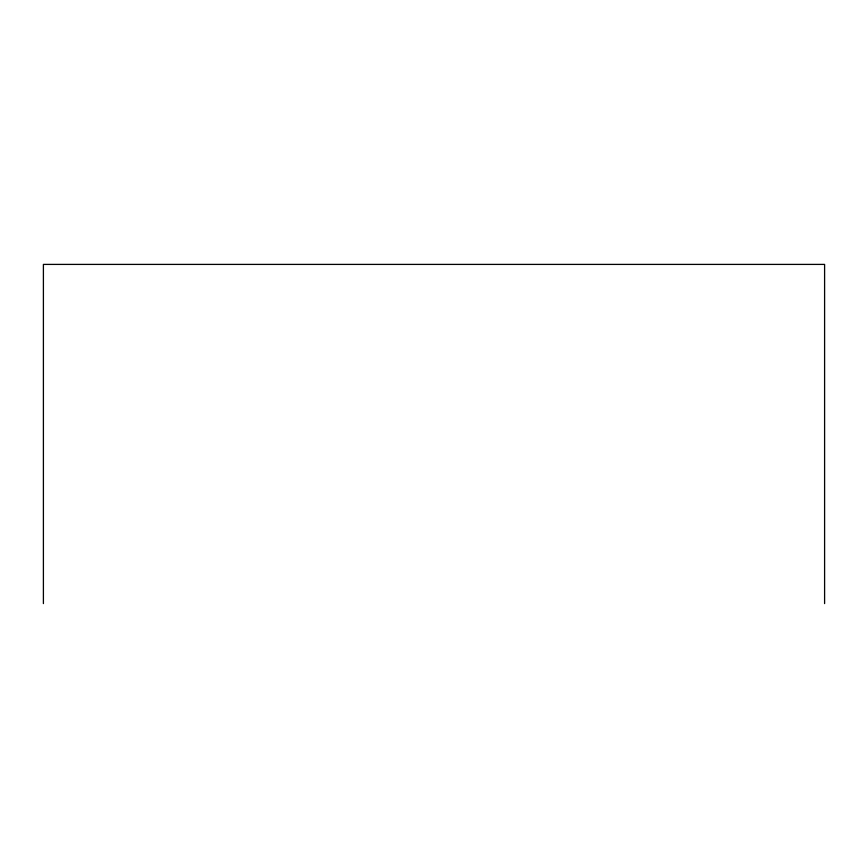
<?xml version="1.0" encoding="UTF-8"?>
<svg xmlns="http://www.w3.org/2000/svg" width="868" height="868" viewBox="0 0 868 868"><rect width="100%" height="100%" fill="white"/><g stroke="black" fill="none" stroke-linecap="round" stroke-linejoin="round"><path stroke-width="1.3" d="M824.6 603.596L824.6 264.404L43.4 264.404L43.4 603.596"/></g></svg>
